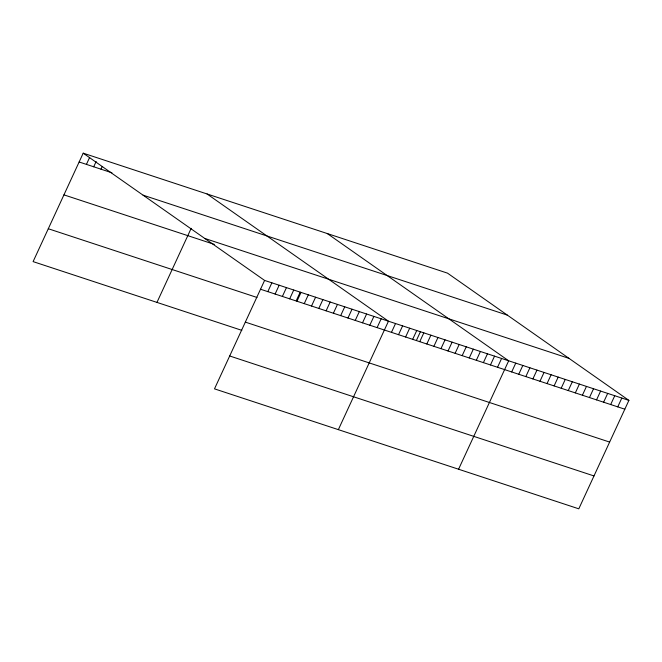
<?xml version="1.0" encoding="UTF-8"?>
<svg xmlns="http://www.w3.org/2000/svg" width="662" height="662" viewBox="0 0 662 662"><rect width="100%" height="100%" fill="white"/><g stroke="black" fill="none" stroke-linecap="round" stroke-linejoin="round"><path stroke-width="0.99" d="M83.205 153.179L264.601 280.423L214.496 388.859L578.795 508.821L628.9 400.386L447.504 273.141L83.205 153.179L33.1 261.614L241.82 330.346M86.424 164.383L89.676 157.341M93.706 166.783L96.147 161.495M100.988 169.182L102.213 166.543M156.96 302.402L191.177 228.34M267.812 291.636L271.883 282.823M275.102 294.036L279.174 285.223M282.384 296.435L286.456 287.622M289.675 298.835L293.746 290.022M296.286 300.639L300.2 292.174M296.957 301.235L301.028 292.422M304.247 303.635L308.318 294.822M311.529 306.026L315.6 297.221M318.819 308.426L322.882 299.621M326.101 310.826L330.173 302.021M333.391 313.225L337.454 304.421M340.673 315.625L344.745 306.82M347.964 318.025L352.027 309.22M355.246 320.425L359.317 311.612M362.528 322.824L366.599 314.011M369.818 325.224L373.889 316.411M377.1 327.624L381.171 318.811M338.356 429.646L388.462 321.211L207.065 193.966M391.465 332.349L395.528 323.544M398.532 334.682L402.604 325.87M405.607 337.008L409.679 328.195M412.674 339.341L416.746 330.528M416.506 340.227L420.42 331.761M419.749 341.666L423.821 332.854M426.816 343.992L430.888 335.187M433.891 346.325L437.963 337.512M440.966 348.651L445.038 339.846M448.033 350.984L452.105 342.171M455.108 353.309L459.18 344.497M462.175 355.635L466.247 346.83M469.25 357.968L473.322 349.155M476.326 360.293L480.397 351.489M483.392 362.627L487.464 353.814M490.468 364.952L494.539 356.139M497.534 367.278L501.606 358.473M458.576 469.234L508.681 360.798L327.285 233.554M511.685 371.936L515.756 363.132M518.751 374.27L522.823 365.457M525.827 376.595L529.898 367.782M532.893 378.929L536.965 370.116M539.969 381.254L544.04 372.441M547.044 383.579L551.107 374.775M554.111 385.913L558.182 377.1M561.186 388.238L565.257 379.434M568.253 390.572L572.324 381.759M575.328 392.897L579.399 384.084M582.403 395.222L586.466 386.418M589.47 397.556L593.541 388.743M596.545 399.881L600.616 391.077M603.612 402.215L607.683 393.402M610.687 404.54L614.758 395.727M617.754 406.865L621.825 398.061M79.134 161.983L111.919 172.782M143.066 195.166L507.365 315.129M204.74 238.436L569.039 358.399M63.941 194.86L214.322 244.386M264.601 280.423L628.9 400.386M260.53 289.236L624.829 409.199M48.293 228.738L257.013 297.47M245.337 322.113L609.636 442.075M229.681 355.982L593.988 475.945"/></g></svg>
